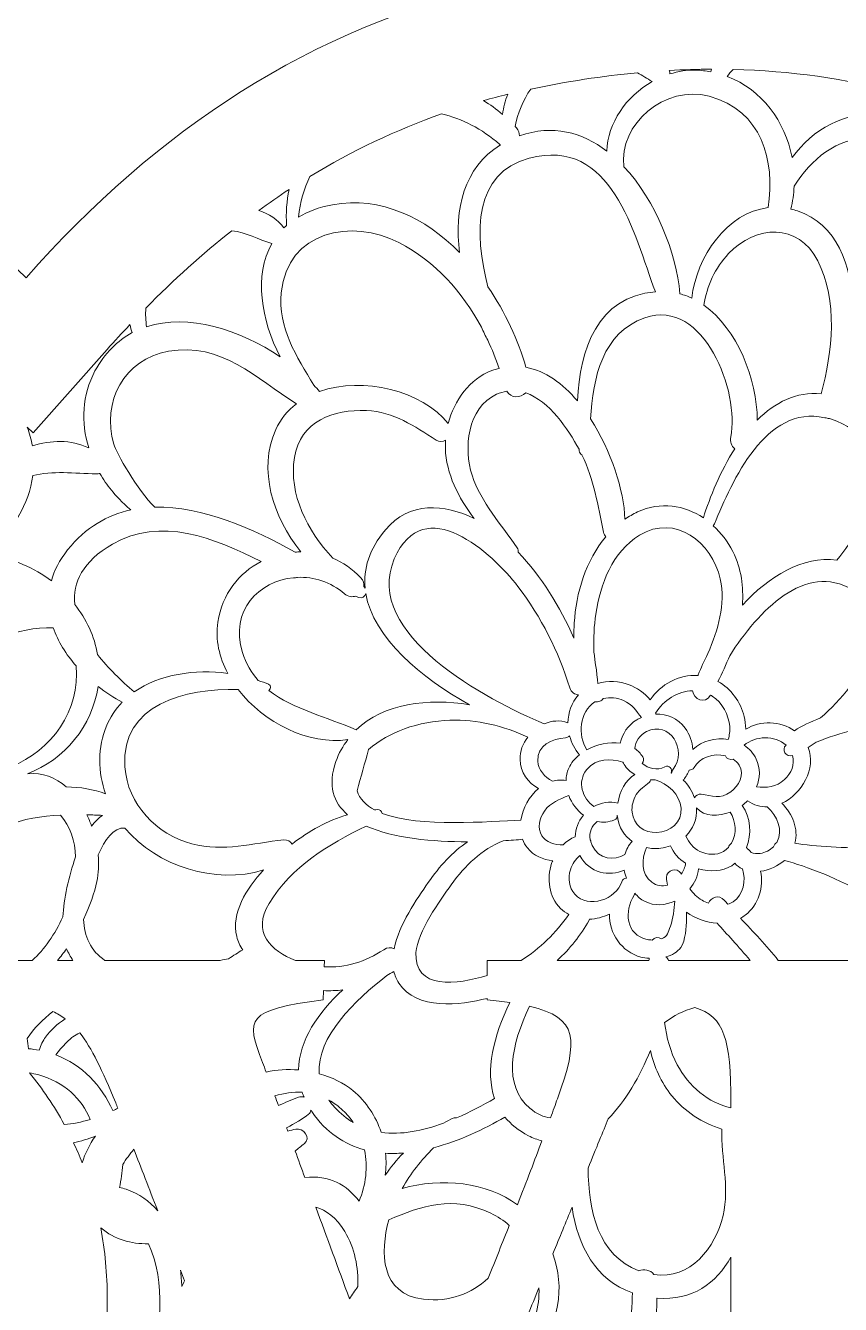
# Model space of a CAD drawing. Extents: x -491 to 5386, y -726 to 879.
# Drawn here: x 893.1 to 1134.7, y -333.8 to 45.5 of the extents above; entities that cross this region are included whole.
import ezdxf

# ---------------------------------------------------------------- set-up
doc = ezdxf.new("R2010")
doc.units = 0
doc.header["$MEASUREMENT"] = 0
doc.layers.add('Layer 1', color=7, linetype='Continuous', lineweight=0)

# ---------------------------------------------------------------- blocks, each defined once
blk = doc.blocks.new('Block_0')
at = {"layer": 'Layer 1'}
for points, knots in [([(1330.89, -141.17), (1306.71, -13.6), (1215.22, 64.76), (1097.03, 64.76), (1076.51, 64.76), (1055.21, 62.4), (1033.29, 57.52), (977.78, 45.18), (932.03, 14.6), (893.22, -29.24), (879.38, -16.28), (868.86, -5.93), (857.82, 3.82), (813.77, 42.69), (752.16, 64.51), (690.05, 64.51), (588.94, 64.51), (486.54, 6.68), (456.6, -129.48), (434.97, -227.86), (460.02, -316.24), (509.77, -399.45), (598.05, -547.12), (730.29, -645.63), (879.54, -724.11), (882.63, -725.74), (886.77, -726.47), (891.1, -726.47), (896.91, -726.47), (903.06, -725.15), (907.45, -722.88), (1042.04, -653.35), (1161.95, -565.18), (1249.64, -439.6), (1311.86, -350.49), (1352.3, -254.19), (1330.89, -141.17)], [0, 0, 0, 0, 1, 1, 1, 2, 2, 2, 3, 3, 3, 4, 4, 4, 5, 5, 5, 6, 6, 6, 7, 7, 7, 8, 8, 8, 9, 9, 9, 10, 10, 10, 11, 11, 11, 12, 12, 12, 12]), ([(1042.85, 26.69), (1053.5, 28.96), (1064.08, 30.58), (1074.51, 31.54), (1075.94, 30.71), (1077.39, 29.83), (1078.87, 28.94), (1071.19, 24.58), (1065.65, 16.59), (1065.44, 8.3), (1058.15, 13.9), (1049.36, 16.3), (1039.53, 12.83), (1039.52, 13.61), (1039.28, 14.42), (1038.62, 15.17), (1038.49, 15.32), (1038.34, 15.43), (1038.21, 15.57), (1039.04, 19.59), (1040.57, 23.43), (1042.85, 26.69)], [0, 0, 0, 0, 1, 1, 1, 2, 2, 2, 3, 3, 3, 4, 4, 4, 5, 5, 5, 6, 6, 6, 7, 7, 7, 7]), ([(1096.21, 31.8), (1094.78, 32.06), (1093.35, 32.3), (1091.83, 32.35), (1089.17, 32.44), (1086.61, 31.94), (1084.14, 31.19), (1084.12, 31.54), (1084.04, 31.89), (1083.89, 32.24), (1088.12, 32.48), (1092.32, 32.6), (1096.48, 32.61), (1096.39, 32.34), (1096.29, 32.07), (1096.21, 31.8)], [0, 0, 0, 0, 1, 1, 1, 2, 2, 2, 3, 3, 3, 4, 4, 4, 5, 5, 5, 5]), ([(1151.95, 25.65), (1152.52, 23.34), (1152.58, 20.83), (1152.01, 18.15), (1151.88, 17.97), (1151.68, 17.85), (1151.55, 17.67), (1149.96, 18.29), (1148.37, 18.74), (1146.84, 18.95), (1135.99, 20.37), (1126.45, 14.73), (1120.36, 6.39), (1118.31, 17.08), (1111.41, 26.54), (1101.12, 30.43), (1101.61, 31.12), (1102.22, 31.84), (1102.84, 32.54), (1119.89, 32.11), (1136.32, 29.79), (1151.95, 25.65)], [0, 0, 0, 0, 1, 1, 1, 2, 2, 2, 3, 3, 3, 4, 4, 4, 5, 5, 5, 6, 6, 6, 7, 7, 7, 7]), ([(1113.28, -8.47), (1101.06, -9.89), (1092.03, -22.99), (1090.59, -35.28), (1089.47, -34.75), (1088.29, -34.35), (1087.08, -34.02), (1086.04, -21.85), (1079.98, -6.47), (1070.48, 3.68), (1068.86, 16.2), (1082.64, 28.15), (1095.8, 24.57), (1111.4, 20.32), (1115.38, 5.56), (1113.28, -8.47)], [0, 0, 0, 0, 1, 1, 1, 2, 2, 2, 3, 3, 3, 4, 4, 4, 5, 5, 5, 5]), ([(1036.03, 25.16), (1035.31, 23.24), (1034.78, 21.24), (1034.49, 19.2), (1032.69, 20.78), (1030.8, 22.12), (1028.87, 23.27), (1031.24, 23.94), (1033.62, 24.58), (1036.03, 25.16)], [0, 0, 0, 0, 1, 1, 1, 2, 2, 2, 3, 3, 3, 3]), ([(1016.45, 19.34), (1022.41, 17.94), (1028.33, 14.98), (1033.69, 10.24), (1033.76, 10.18), (1033.83, 10.17), (1033.9, 10.12), (1023, 3.42), (1020.21, -8.93), (1021.76, -21.76), (1011.58, -11.5), (998.53, -5), (984.06, -7.62), (980.04, -8.34), (976.76, -9.63), (974, -11.27), (974.48, -6.85), (975.65, -2.83), (977.34, 0.77), (989.9, 8.4), (1002.92, 14.58), (1016.45, 19.34)], [0, 0, 0, 0, 1, 1, 1, 2, 2, 2, 3, 3, 3, 4, 4, 4, 5, 5, 5, 6, 6, 6, 7, 7, 7, 7]), ([(1042.41, 6.18), (1066.94, 12.67), (1073.4, -16.03), (1079.81, -33.41), (1062.53, -34.89), (1057.4, -50.63), (1056.71, -65.8), (1052.35, -60.64), (1047.17, -56.87), (1041.42, -55.81), (1039.23, -47.87), (1035.34, -39.48), (1030.16, -31.94), (1026.01, -15.92), (1025.99, 1.83), (1042.41, 6.18)], [0, 0, 0, 0, 1, 1, 1, 2, 2, 2, 3, 3, 3, 4, 4, 4, 5, 5, 5, 5]), ([(1138.5, -38.29), (1137.91, -25.42), (1133.67, -13.34), (1121.98, -9.43), (1121.3, -9.2), (1120.63, -9.07), (1119.96, -8.91), (1120.53, -6.68), (1120.85, -4.4), (1120.97, -2.12), (1125.88, 5.85), (1133.66, 12.4), (1143.37, 12.11), (1149.13, 11.94), (1154.24, 8.89), (1157.82, 4.54), (1161.75, -0.23), (1161.55, -4.81), (1161.87, -10.43), (1151.93, -16.26), (1143.64, -26.81), (1138.5, -38.29)], [0, 0, 0, 0, 1, 1, 1, 2, 2, 2, 3, 3, 3, 4, 4, 4, 5, 5, 5, 6, 6, 6, 7, 7, 7, 7]), ([(970.48, -13.8), (970.23, -14.02), (969.94, -14.21), (969.7, -14.44), (967.82, -11.97), (965.2, -10.3), (962.21, -9.29), (965.2, -7.13), (968.21, -5.05), (971.24, -3.07), (970.52, -6.46), (970.24, -10.06), (970.48, -13.8)], [0, 0, 0, 0, 1, 1, 1, 2, 2, 2, 3, 3, 3, 4, 4, 4, 4]), ([(1031.37, -56.78), (1024.73, -59.32), (1020.21, -65.65), (1018.41, -72.52), (1010.67, -62.78), (993.12, -58.5), (980.28, -62.96), (979.75, -62.34), (979.14, -61.74), (978.56, -61.13), (973.48, -52.75), (967.85, -43.99), (968.88, -33.71), (970.73, -15.25), (989.89, -11.66), (1003.78, -18.84), (1014.59, -24.43), (1022.63, -33.49), (1028.23, -43.96), (1028.84, -45.28), (1029.46, -46.54), (1030.11, -47.78), (1031.39, -50.52), (1032.56, -53.31), (1033.52, -56.18), (1032.81, -56.36), (1032.1, -56.5), (1031.37, -56.78)], [0, 0, 0, 0, 1, 1, 1, 2, 2, 2, 3, 3, 3, 4, 4, 4, 5, 5, 5, 6, 6, 6, 7, 7, 7, 8, 8, 8, 9, 9, 9, 9]), ([(1127.97, -24.24), (1134, -36.04), (1132.38, -51.15), (1128.95, -63.73), (1121.57, -62.96), (1115.26, -66.27), (1110.04, -71.5), (1109.97, -59.39), (1104.12, -44.47), (1094.16, -37.4), (1095.17, -31.72), (1097.44, -26.33), (1101.52, -22.11), (1109.66, -13.66), (1122.14, -12.82), (1127.97, -24.24)], [0, 0, 0, 0, 1, 1, 1, 2, 2, 2, 3, 3, 3, 4, 4, 4, 5, 5, 5, 5]), ([(928.72, -38.29), (937.02, -29.85), (945.51, -22.2), (954.22, -15.34), (958.52, -15.76), (962.1, -17.91), (966.07, -19.14), (960.8, -28.56), (962.86, -41.76), (968.61, -52.75), (956.69, -44.67), (941.28, -39.8), (928.94, -43.79), (928.71, -41.95), (928.64, -40.11), (928.72, -38.29)], [0, 0, 0, 0, 1, 1, 1, 2, 2, 2, 3, 3, 3, 4, 4, 4, 5, 5, 5, 5]), ([(1102.16, -76.42), (1101.83, -77.95), (1102.42, -79.16), (1103.35, -79.98), (1099.1, -86.65), (1095.98, -94.24), (1094.04, -100.5), (1088.42, -96.75), (1081.44, -95.58), (1074.51, -98.74), (1073.19, -99.34), (1071.98, -100.1), (1070.81, -100.89), (1070.46, -92.32), (1066.69, -80.58), (1060.63, -71.16), (1061.3, -58.87), (1064.12, -45.49), (1076.71, -41.15), (1094.34, -35.07), (1104.89, -63.41), (1102.16, -76.42)], [0, 0, 0, 0, 1, 1, 1, 2, 2, 2, 3, 3, 3, 4, 4, 4, 5, 5, 5, 6, 6, 6, 7, 7, 7, 7]), ([(917.28, -50.54), (919.51, -48.02), (921.76, -45.57), (924.02, -43.17), (924.21, -43.97), (924.42, -44.77), (924.69, -45.55), (920.35, -47.88), (916.56, -51.57), (913.67, -56.92), (909.84, -64.05), (909.55, -72.21), (911.8, -79.71), (906.46, -77.26), (900.59, -77.34), (895.11, -79.16), (894.79, -77.27), (894.28, -75.4), (893.55, -73.57), (893.55, -73.57), (895.38, -75.28), (895.38, -75.28), (895.38, -75.28), (917.28, -50.54), (917.28, -50.54)], [0, 0, 0, 0, 1, 1, 1, 2, 2, 2, 3, 3, 3, 4, 4, 4, 5, 5, 5, 6, 6, 6, 7, 7, 7, 8, 8, 8, 8]), ([(935.42, -51.07), (951.12, -48.31), (961.44, -59.07), (973.38, -66.67), (970.82, -68.65), (968.69, -71.15), (967.26, -74.32), (961.91, -86.21), (966.38, -100.12), (974.68, -110.54), (974.12, -110.54), (973.56, -110.65), (973, -110.68), (960.74, -103.77), (945.53, -97.01), (931.44, -97.33), (926.27, -92.39), (919.97, -81.08), (919.27, -78.67), (915.61, -66.06), (922.26, -53.37), (935.42, -51.07)], [0, 0, 0, 0, 1, 1, 1, 2, 2, 2, 3, 3, 3, 4, 4, 4, 5, 5, 5, 6, 6, 6, 7, 7, 7, 7]), ([(1064.46, -104.73), (1064.59, -105.29), (1064.84, -105.72), (1065.15, -106.07), (1059.22, -113.09), (1056.25, -122.82), (1055.77, -131.75), (1055.72, -132.66), (1055.64, -134.24), (1055.61, -136.13), (1051.54, -126.79), (1046.08, -117.93), (1039.09, -110.68), (1039.22, -110.29), (1039.19, -109.84), (1038.87, -109.38), (1034.12, -102.47), (1028.14, -96), (1025.49, -87.86), (1022.93, -80), (1023.94, -67.85), (1032.76, -63.83), (1033.77, -63.36), (1034.77, -63.1), (1035.75, -62.94), (1037, -65.08), (1039.79, -64.97), (1041.38, -63.43), (1048.34, -65.81), (1054, -74.18), (1057.2, -80.12), (1057.21, -80.27), (1057.23, -80.44), (1057.24, -80.59), (1057.31, -81.17), (1057.63, -81.54), (1058.02, -81.79), (1061.65, -89.14), (1062.71, -96.79), (1064.46, -104.73)], [0, 0, 0, 0, 1, 1, 1, 2, 2, 2, 3, 3, 3, 4, 4, 4, 5, 5, 5, 6, 6, 6, 7, 7, 7, 8, 8, 8, 9, 9, 9, 10, 10, 10, 11, 11, 11, 12, 12, 12, 13, 13, 13, 13]), ([(994.16, -68.66), (1002.4, -69.01), (1008.2, -73.29), (1014.84, -77.43), (1015.74, -77.98), (1016.77, -77.91), (1017.64, -77.48), (1017.59, -78.28), (1017.53, -79.07), (1017.55, -79.86), (1017.81, -87.4), (1021.39, -94.51), (1026.12, -100.69), (1017.3, -96.35), (1006.88, -95.57), (999.78, -104.01), (994.87, -109.85), (993.22, -115.69), (993.76, -121.34), (993.67, -121.16), (993.54, -121), (993.39, -120.85), (993.49, -119.99), (993.24, -119.06), (992.44, -118.21), (989.97, -115.61), (987.15, -113.74), (984.17, -112.47), (976.67, -104.25), (971.02, -93.57), (972.82, -82.6), (974.6, -71.78), (984.4, -68.24), (994.16, -68.66)], [0, 0, 0, 0, 1, 1, 1, 2, 2, 2, 3, 3, 3, 4, 4, 4, 5, 5, 5, 6, 6, 6, 7, 7, 7, 8, 8, 8, 9, 9, 9, 10, 10, 10, 11, 11, 11, 11]), ([(1133.58, -113.01), (1123.51, -111.64), (1113.46, -117.89), (1105.6, -126.38), (1106.02, -120.99), (1105.33, -115.6), (1102.78, -110.51), (1101.29, -107.55), (1099.28, -104.97), (1096.95, -102.83), (1097.09, -102.67), (1097.22, -102.51), (1097.31, -102.29), (1102.61, -89.53), (1112.45, -66.88), (1130.05, -70.77), (1130.17, -70.81), (1130.29, -70.82), (1130.41, -70.85), (1130.86, -70.96), (1131.3, -71.01), (1131.77, -71.15), (1152.18, -77.53), (1143.49, -101.84), (1133.58, -113.01)], [0, 0, 0, 0, 1, 1, 1, 2, 2, 2, 3, 3, 3, 4, 4, 4, 5, 5, 5, 6, 6, 6, 7, 7, 7, 8, 8, 8, 8]), ([(914.05, -87.44), (914.46, -87.45), (914.82, -87.4), (915.14, -87.29), (916.15, -89.05), (917.25, -90.75), (918.54, -92.31), (919.7, -93.72), (921.8, -96.02), (924.25, -98.14), (917.37, -99.66), (910.96, -103.27), (905.56, -109.99), (903.12, -113.01), (901.59, -116.11), (900.75, -119.21), (895.56, -115.19), (889.39, -112.51), (883.02, -111.94), (882.72, -111.16), (882.47, -110.37), (882.28, -109.56), (889.4, -104.4), (894.1, -96.41), (895.24, -87.95), (900.95, -86.45), (907.57, -87.3), (914.05, -87.44)], [0, 0, 0, 0, 1, 1, 1, 2, 2, 2, 3, 3, 3, 4, 4, 4, 5, 5, 5, 6, 6, 6, 7, 7, 7, 8, 8, 8, 9, 9, 9, 9]), ([(1053.9, -161.29), (1051.56, -160.39), (1049.1, -160.64), (1046.88, -161.59), (1030.08, -154.57), (992.82, -135.02), (1002.42, -112.69), (1011.17, -92.33), (1031.51, -110.99), (1039.06, -120.85), (1046.03, -129.94), (1050.99, -140.01), (1054.45, -150.92), (1054.88, -152.26), (1055.9, -152.9), (1056.99, -153.03), (1054.93, -155.34), (1053.94, -158.28), (1053.9, -161.29)], [0, 0, 0, 0, 1, 1, 1, 2, 2, 2, 3, 3, 3, 4, 4, 4, 5, 5, 5, 6, 6, 6, 6]), ([(918.84, -108.27), (933.06, -100.05), (949.1, -106.37), (962.91, -113.46), (956.43, -116.84), (951.36, -123.03), (950.09, -131.42), (949.3, -136.67), (950.54, -141.86), (953.05, -146.61), (943.26, -145.3), (932.79, -146.88), (925.32, -152.11), (921.45, -148.91), (917.57, -145.1), (914.44, -141), (913.52, -135.66), (911.11, -130.56), (907.7, -126.15), (907.07, -119.7), (909.97, -113.4), (918.84, -108.27)], [0, 0, 0, 0, 1, 1, 1, 2, 2, 2, 3, 3, 3, 4, 4, 4, 5, 5, 5, 6, 6, 6, 7, 7, 7, 7]), ([(1099.04, -118.61), (1100.69, -126.23), (1098.42, -133.7), (1095.4, -140.76), (1094.26, -142.91), (1093.3, -145.02), (1092.54, -147.04), (1092.51, -147.1), (1092.48, -147.17), (1092.45, -147.23), (1086.88, -146.89), (1081.33, -149.82), (1078.27, -154.49), (1076.69, -152.43), (1074.24, -150.85), (1072.03, -149.99), (1069.06, -148.83), (1065.76, -148.72), (1062.73, -149.62), (1062.61, -146.73), (1061.59, -140.93), (1061.56, -139.69), (1061.47, -136.1), (1061.64, -132.6), (1062.16, -129.05), (1063.46, -120.12), (1067.05, -110.62), (1075.14, -105.63), (1085.63, -99.16), (1096.71, -107.78), (1099.04, -118.61)], [0, 0, 0, 0, 1, 1, 1, 2, 2, 2, 3, 3, 3, 4, 4, 4, 5, 5, 5, 6, 6, 6, 7, 7, 7, 8, 8, 8, 9, 9, 9, 10, 10, 10, 10]), ([(1128.82, -159.84), (1125.87, -160.96), (1123.21, -162.23), (1121.08, -163.64), (1116.9, -160.74), (1110.92, -160.47), (1106.64, -163.21), (1106.59, -161.86), (1106.42, -160.54), (1106.13, -159.4), (1105.05, -155.07), (1102.27, -151.2), (1098.37, -149.02), (1099.64, -146.57), (1100.81, -144), (1101.86, -141.37), (1110.38, -128.23), (1124.11, -113.25), (1138.38, -121.92), (1153.7, -131.24), (1140.78, -148.92), (1128.82, -159.84)], [0, 0, 0, 0, 1, 1, 1, 2, 2, 2, 3, 3, 3, 4, 4, 4, 5, 5, 5, 6, 6, 6, 7, 7, 7, 7]), ([(987.65, -123), (988.74, -123.95), (989.95, -124.04), (991, -123.68), (991.27, -123.81), (991.54, -123.96), (991.81, -124.08), (992.94, -124.55), (993.7, -123.85), (993.93, -122.93), (996.19, -136.1), (1010.45, -148.04), (1024.75, -155.94), (1012.45, -153.87), (999.18, -155.56), (991.07, -163.37), (982.73, -159.59), (972.46, -157.39), (965.21, -151.66), (965.8, -151.15), (966.04, -150.24), (965.11, -149.85), (964.14, -149.43), (963.12, -149.07), (962.09, -148.71), (960.08, -146.46), (958.45, -143.78), (957.41, -140.43), (953.51, -127.86), (962.32, -119.24), (972.56, -118.25), (972.96, -118.29), (973.33, -118.23), (973.69, -118.13), (978.5, -117.94), (983.53, -119.43), (987.65, -123)], [0, 0, 0, 0, 1, 1, 1, 2, 2, 2, 3, 3, 3, 4, 4, 4, 5, 5, 5, 6, 6, 6, 7, 7, 7, 8, 8, 8, 9, 9, 9, 10, 10, 10, 11, 11, 11, 12, 12, 12, 12]), ([(888.74, -174.25), (893.26, -160.73), (885.65, -151.15), (874.68, -145.96), (879.83, -136.91), (890.51, -132.96), (901.28, -133.07), (902.69, -137.12), (905.08, -140.97), (908.09, -144.41), (909.37, -157.32), (900.83, -169.74), (888.74, -174.25)], [0, 0, 0, 0, 1, 1, 1, 2, 2, 2, 3, 3, 3, 4, 4, 4, 4]), ([(921.76, -155.17), (917.77, -159.29), (915.21, -164.9), (915.1, -172.26), (915.04, -175.85), (915.69, -179.2), (916.79, -182.35), (913.29, -181), (909.32, -180.35), (905.17, -180.31), (901.99, -177.55), (898.11, -175.96), (893.65, -176.38), (904.7, -172.23), (912.92, -162.15), (914.57, -150.49), (916.84, -152.26), (919.27, -153.84), (921.76, -155.17)], [0, 0, 0, 0, 1, 1, 1, 2, 2, 2, 3, 3, 3, 4, 4, 4, 5, 5, 5, 6, 6, 6, 6]), ([(988.58, -188.55), (982.6, -190.29), (977.07, -193.41), (972.1, -197.25), (971.63, -196.47), (970.82, -195.94), (969.68, -196.04), (960.22, -196.89), (952.01, -199.73), (942.42, -197.18), (931.93, -194.4), (923.27, -185.44), (922.55, -174.33), (921.33, -155.64), (940.46, -151.01), (956.11, -151.41), (963.75, -161.28), (977.07, -167.95), (988.62, -166.28), (987.2, -168.19), (985.95, -170.26), (985.09, -172.73), (982.6, -179.91), (984.39, -184.97), (988.58, -188.55)], [0, 0, 0, 0, 1, 1, 1, 2, 2, 2, 3, 3, 3, 4, 4, 4, 5, 5, 5, 6, 6, 6, 7, 7, 7, 8, 8, 8, 8]), ([(1061.91, -155.1), (1062.38, -155.1), (1062.86, -155.05), (1063.39, -154.9), (1063.82, -154.78), (1064.14, -154.45), (1064.36, -154.06), (1066.36, -153.61), (1068.51, -153.88), (1070.4, -154.69), (1072.97, -155.79), (1074.13, -157.73), (1075.68, -159.72), (1075.21, -159.92), (1074.74, -160.14), (1074.29, -160.41), (1071.75, -161.97), (1069.95, -164.55), (1069.4, -167.32), (1066.12, -166.81), (1062.49, -167.62), (1059.49, -169.3), (1056.67, -164.88), (1057.28, -158.03), (1061.91, -155.1)], [0, 0, 0, 0, 1, 1, 1, 2, 2, 2, 3, 3, 3, 4, 4, 4, 5, 5, 5, 6, 6, 6, 7, 7, 7, 8, 8, 8, 8]), ([(1101.44, -166.2), (1097.7, -165.6), (1093.65, -166.6), (1090.94, -169.18), (1090.79, -166.95), (1090.06, -164.75), (1088.64, -162.83), (1086.52, -159.97), (1083.25, -158.6), (1079.95, -158.71), (1079.94, -158.6), (1079.9, -158.5), (1079.89, -158.4), (1082.21, -154.57), (1086.48, -151.86), (1090.84, -151.75), (1091.08, -154.3), (1094.57, -155.88), (1096.16, -153.1), (1096.16, -153.1), (1096.16, -153.1), (1096.16, -153.1), (1096.33, -153.2), (1096.51, -153.25), (1096.68, -153.36), (1099.67, -155.32), (1101.53, -158.89), (1101.85, -162.41), (1101.97, -163.75), (1101.74, -164.99), (1101.44, -166.2)], [0, 0, 0, 0, 1, 1, 1, 2, 2, 2, 3, 3, 3, 4, 4, 4, 5, 5, 5, 6, 6, 6, 7, 7, 7, 8, 8, 8, 9, 9, 9, 10, 10, 10, 10]), ([(1045.15, -180.77), (1042.38, -183.06), (1040.46, -186.61), (1039.94, -190.19), (1030.52, -190.48), (1010.1, -192.42), (998.86, -188.16), (998.66, -187.52), (998.12, -186.97), (997.38, -187.01), (997.1, -187.02), (996.82, -187.07), (996.54, -187.1), (993.97, -185.72), (992.11, -183.89), (991.39, -181.44), (992.52, -177.36), (993.65, -173.29), (994.78, -169.21), (997.93, -166.49), (1001.47, -164.45), (1005.41, -163.08), (1009.72, -161.5), (1014.33, -160.7), (1018.91, -160.54), (1026.95, -160.25), (1034.74, -162.21), (1042, -165.5), (1040.54, -167.42), (1039.62, -169.71), (1039.69, -172.12), (1039.81, -176.01), (1042.08, -179.07), (1045.15, -180.77)], [0, 0, 0, 0, 1, 1, 1, 2, 2, 2, 3, 3, 3, 4, 4, 4, 5, 5, 5, 6, 6, 6, 7, 7, 7, 8, 8, 8, 9, 9, 9, 10, 10, 10, 11, 11, 11, 11]), ([(1085.09, -175.02), (1084.78, -175.42), (1084.67, -175.84), (1084.63, -176.25), (1084.57, -176.23), (1084.51, -176.19), (1084.45, -176.17), (1084.98, -175.07), (1083.98, -173.63), (1082.62, -174.35), (1080.34, -175.56), (1077.76, -174.91), (1075.94, -173.31), (1076.33, -172.73), (1076.47, -171.98), (1076.05, -171.33), (1075.41, -170.36), (1074.64, -169.57), (1073.77, -168.95), (1073.76, -166.86), (1075.1, -164.95), (1077.15, -163.9), (1084.14, -160.36), (1089.38, -169.5), (1085.09, -175.02)], [0, 0, 0, 0, 1, 1, 1, 2, 2, 2, 3, 3, 3, 4, 4, 4, 5, 5, 5, 6, 6, 6, 7, 7, 7, 8, 8, 8, 8]), ([(1117.31, -185.15), (1123.22, -182.39), (1127.62, -174.88), (1125.1, -168.58), (1125.9, -168.1), (1126.7, -167.59), (1127.52, -167.03), (1134.9, -164.09), (1142.29, -162.02), (1150.48, -162.33), (1160.68, -162.72), (1176.19, -167.07), (1173.67, -180.52), (1171.48, -192.24), (1159.88, -196.68), (1147.39, -197.92), (1146.97, -197.89), (1146.54, -197.83), (1146.13, -197.8), (1145.44, -197.74), (1144.91, -197.91), (1144.46, -198.15), (1135.91, -198.68), (1127.26, -197.89), (1121.18, -197.03), (1122.3, -192.74), (1120.5, -188.31), (1117.31, -185.15)], [0, 0, 0, 0, 1, 1, 1, 2, 2, 2, 3, 3, 3, 4, 4, 4, 5, 5, 5, 6, 6, 6, 7, 7, 7, 8, 8, 8, 9, 9, 9, 9]), ([(1054.15, -174.7), (1053.61, -175.88), (1053.36, -177.13), (1053.32, -178.39), (1051.93, -178.14), (1050.59, -178.25), (1049.31, -178.6), (1046.99, -177.44), (1045.13, -175.25), (1044.98, -172.65), (1044.7, -167.85), (1049.21, -166.07), (1053.15, -165.7), (1053.61, -165.65), (1054.03, -165.44), (1054.4, -165.16), (1054.95, -167.21), (1055.9, -169.16), (1057.32, -170.77), (1055.96, -171.89), (1054.83, -173.2), (1054.15, -174.7)], [0, 0, 0, 0, 1, 1, 1, 2, 2, 2, 3, 3, 3, 4, 4, 4, 5, 5, 5, 6, 6, 6, 7, 7, 7, 7]), ([(1120.49, -170.98), (1121.22, -173.56), (1120.12, -176.32), (1118.11, -178.13), (1115.61, -180.38), (1112.84, -180.59), (1109.79, -180.3), (1110.86, -177.7), (1111.02, -174.79), (1109.72, -172.05), (1108.89, -170.3), (1107.63, -168.94), (1106.13, -167.95), (1109.44, -165.07), (1115.22, -164.95), (1118.56, -167.89), (1117.07, -169.22), (1118.56, -171.57), (1120.49, -170.98)], [0, 0, 0, 0, 1, 1, 1, 2, 2, 2, 3, 3, 3, 4, 4, 4, 5, 5, 5, 6, 6, 6, 6]), ([(1102.14, -181.79), (1099.01, -184.07), (1096.72, -182.82), (1093.37, -182.44), (1092.52, -182.34), (1091.8, -182.87), (1091.4, -183.58), (1090.73, -181.52), (1089.59, -179.67), (1088.04, -178.29), (1088.1, -178.23), (1088.16, -178.21), (1088.21, -178.15), (1088.89, -177.26), (1089.43, -176.29), (1089.86, -175.29), (1090.41, -175.31), (1090.95, -175.17), (1091.27, -174.58), (1092.91, -171.52), (1097.14, -170.18), (1100.6, -171.06), (1100.88, -171.99), (1101.94, -172.32), (1102.89, -172.07), (1103.56, -172.54), (1104.18, -173.08), (1104.63, -173.81), (1106.43, -176.67), (1104.58, -180.01), (1102.14, -181.79)], [0, 0, 0, 0, 1, 1, 1, 2, 2, 2, 3, 3, 3, 4, 4, 4, 5, 5, 5, 6, 6, 6, 7, 7, 7, 8, 8, 8, 9, 9, 9, 10, 10, 10, 10]), ([(1068.68, -185.11), (1066.31, -184.52), (1063.75, -184.96), (1061.55, -186.12), (1058.2, -183.68), (1056.53, -178.77), (1059.43, -175.23), (1062.43, -171.57), (1066.37, -171.91), (1070.21, -172.96), (1070.33, -173.18), (1070.4, -173.41), (1070.55, -173.63), (1071.35, -174.87), (1072.46, -175.88), (1073.72, -176.65), (1070.95, -178.23), (1069.26, -181.75), (1068.68, -185.11)], [0, 0, 0, 0, 1, 1, 1, 2, 2, 2, 3, 3, 3, 4, 4, 4, 5, 5, 5, 6, 6, 6, 6]), ([(1074.12, -182.59), (1075.13, -180.92), (1076.7, -180.23), (1078.03, -178.91), (1078.23, -178.71), (1078.3, -178.46), (1078.38, -178.22), (1078.83, -178.26), (1079.28, -178.23), (1079.73, -178.21), (1083.47, -179.18), (1087.09, -182.6), (1087.45, -186.58), (1087.83, -190.79), (1084.2, -193.64), (1080.27, -193.82), (1076.5, -193.99), (1073.28, -191.63), (1072.92, -187.77), (1072.75, -185.99), (1073.19, -184.12), (1074.12, -182.59)], [0, 0, 0, 0, 1, 1, 1, 2, 2, 2, 3, 3, 3, 4, 4, 4, 5, 5, 5, 6, 6, 6, 7, 7, 7, 7]), ([(1058.49, -188.71), (1056.91, -190.56), (1056.14, -192.81), (1056.07, -195.12), (1054.72, -195.56), (1053.55, -196.44), (1052.51, -197.47), (1050.03, -197.63), (1047.33, -196.67), (1046.14, -194.78), (1044.73, -192.53), (1045.49, -189.48), (1046.92, -187.45), (1048.78, -184.83), (1051.41, -184.09), (1054.13, -182.84), (1055.01, -185.15), (1056.54, -187.26), (1058.49, -188.71)], [0, 0, 0, 0, 1, 1, 1, 2, 2, 2, 3, 3, 3, 4, 4, 4, 5, 5, 5, 6, 6, 6, 6]), ([(1107.14, -184.4), (1109, -185.76), (1111, -186.28), (1112.98, -186.23), (1115.87, -189), (1117.87, -193.03), (1115.83, -196.74), (1115.38, -197.06), (1115.07, -197.53), (1114.86, -198.03), (1113.8, -199.1), (1112.35, -199.82), (1110.89, -200.03), (1109.88, -200.19), (1109.03, -200.01), (1108.21, -199.71), (1107.76, -199.22), (1107.33, -198.72), (1106.79, -198.31), (1108.47, -194.28), (1108.14, -189.39), (1105.53, -185.86), (1106.1, -185.42), (1106.64, -184.92), (1107.14, -184.4)], [0, 0, 0, 0, 1, 1, 1, 2, 2, 2, 3, 3, 3, 4, 4, 4, 5, 5, 5, 6, 6, 6, 7, 7, 7, 8, 8, 8, 8]), ([(903.46, -188.65), (906.34, -192), (907.72, -196.36), (907.93, -201.08), (905.78, -206.93), (904.47, -213.57), (904.13, -218.86), (901.84, -223.94), (898.67, -228.51), (895.07, -231.76), (895.07, -231.76), (885.67, -231.76), (885.67, -231.76), (887.72, -221.25), (882.43, -210.22), (874.33, -202.08), (881.57, -192.11), (892.28, -189.21), (903.46, -188.65)], [0, 0, 0, 0, 1, 1, 1, 2, 2, 2, 3, 3, 3, 4, 4, 4, 5, 5, 5, 6, 6, 6, 6]), ([(912.67, -191.92), (912.26, -190.78), (911.79, -189.66), (911.27, -188.57), (912.81, -188.61), (914.34, -188.67), (915.86, -188.74), (914.72, -189.54), (913.66, -190.63), (912.67, -191.92)], [0, 0, 0, 0, 1, 1, 1, 2, 2, 2, 3, 3, 3, 3]), ([(1070.8, -200.35), (1067.6, -202.33), (1063.09, -201.86), (1061.05, -197.66), (1060.87, -197.29), (1060.84, -196.97), (1060.73, -196.62), (1060.7, -196.38), (1060.63, -196.19), (1060.53, -195.98), (1060.06, -193.7), (1060.96, -191.84), (1062.6, -190.57), (1064.22, -190.89), (1065.94, -190.79), (1067.67, -190.08), (1068.35, -189.8), (1068.56, -189.23), (1068.51, -188.7), (1068.52, -188.84), (1068.52, -189), (1068.54, -189.13), (1068.98, -192.31), (1070.63, -194.84), (1072.94, -196.48), (1071.85, -197.54), (1071.19, -198.89), (1070.8, -200.35)], [0, 0, 0, 0, 1, 1, 1, 2, 2, 2, 3, 3, 3, 4, 4, 4, 5, 5, 5, 6, 6, 6, 7, 7, 7, 8, 8, 8, 9, 9, 9, 9]), ([(1092.03, -186.58), (1092.03, -186.57), (1092.03, -186.56), (1092.03, -186.55), (1094.46, -189.21), (1098.55, -189.05), (1101.98, -187.76), (1103.75, -190.42), (1104, -194.23), (1102.41, -196.99), (1101.97, -197.28), (1101.64, -197.74), (1101.46, -198.27), (1101.03, -198.71), (1100.55, -199.12), (1099.99, -199.44), (1097.86, -200.67), (1095.19, -200.46), (1093.03, -199.44), (1090.85, -198.4), (1089.83, -196.79), (1088.84, -194.89), (1090.97, -192.77), (1092.26, -189.89), (1092.03, -186.58)], [0, 0, 0, 0, 1, 1, 1, 2, 2, 2, 3, 3, 3, 4, 4, 4, 5, 5, 5, 6, 6, 6, 7, 7, 7, 8, 8, 8, 8]), ([(922.56, -192.5), (932.14, -203.82), (949.24, -209.35), (963.67, -204.94), (958.51, -210.56), (954.01, -217.69), (955.69, -224.71), (956.03, -226.13), (956.69, -227.42), (957.47, -228.66), (956.12, -229.45), (954.71, -230.32), (953.27, -231.28), (952.45, -231.43), (951.64, -231.59), (950.83, -231.76), (950.83, -231.76), (916.63, -231.76), (916.63, -231.76), (912.36, -228.99), (910.53, -224.52), (910.28, -219.58), (912.16, -215.6), (913.52, -211.66), (914.23, -208.35), (914.74, -205.94), (914.85, -203.25), (914.59, -200.48), (916.56, -196.02), (919.25, -192.18), (922.56, -192.5)], [0, 0, 0, 0, 1, 1, 1, 2, 2, 2, 3, 3, 3, 4, 4, 4, 5, 5, 5, 6, 6, 6, 7, 7, 7, 8, 8, 8, 9, 9, 9, 10, 10, 10, 10]), ([(994.07, -191.92), (1002.23, -195.55), (1013.97, -196.56), (1024.14, -196.58), (1019.64, -199.64), (1015.83, -203.83), (1012.46, -208.68), (1009.1, -213.53), (1003.8, -221.11), (1002.34, -228.32), (1001.45, -227.89), (1000.39, -227.84), (999.27, -228.59), (993.97, -232.16), (987.87, -234.03), (981.62, -233.65), (981.62, -233.65), (981.67, -231.76), (981.67, -231.76), (981.67, -231.76), (973.13, -231.76), (973.13, -231.76), (965.76, -228.93), (960.16, -223.38), (965.28, -214.91), (972, -203.78), (982.79, -197.4), (994.07, -191.92)], [0, 0, 0, 0, 1, 1, 1, 2, 2, 2, 3, 3, 3, 4, 4, 4, 5, 5, 5, 6, 6, 6, 7, 7, 7, 8, 8, 8, 9, 9, 9, 9]), ([(1051.69, -216.36), (1052.44, -217.11), (1053.29, -217.68), (1054.17, -218.15), (1050.22, -223.64), (1045.65, -228.27), (1039.98, -231.76), (1039.98, -231.76), (1029.95, -231.76), (1029.95, -231.76), (1029.95, -231.76), (1029.95, -236.23), (1029.95, -236.23), (1021.13, -238.94), (1008.13, -240.58), (1008.84, -229.38), (1009.21, -223.45), (1015.98, -213.95), (1019.3, -209.31), (1023.4, -203.56), (1028.33, -198.88), (1034.66, -196.28), (1036.88, -196.15), (1038.86, -195.99), (1040.47, -195.84), (1040.81, -196.74), (1041.24, -197.61), (1041.88, -198.39), (1043.73, -200.68), (1046.53, -201.93), (1049.39, -202.18), (1049.29, -202.43), (1049.14, -202.68), (1049.06, -202.93), (1047.57, -207.41), (1048.24, -212.94), (1051.69, -216.36)], [0, 0, 0, 0, 1, 1, 1, 2, 2, 2, 3, 3, 3, 4, 4, 4, 5, 5, 5, 6, 6, 6, 7, 7, 7, 8, 8, 8, 9, 9, 9, 10, 10, 10, 11, 11, 11, 12, 12, 12, 12]), ([(1070.59, -205), (1070.71, -205.8), (1070.93, -206.59), (1071.21, -207.37), (1070.65, -207.4), (1070.1, -207.65), (1069.86, -208.41), (1068.14, -213.71), (1060.01, -216.59), (1055.93, -212.13), (1054.12, -210.16), (1053.91, -207.35), (1054.62, -204.87), (1055.15, -203.02), (1056.17, -201.79), (1057.4, -200.68), (1060.35, -205.92), (1066.13, -206.96), (1070.59, -205)], [0, 0, 0, 0, 1, 1, 1, 2, 2, 2, 3, 3, 3, 4, 4, 4, 5, 5, 5, 6, 6, 6, 6]), ([(1083.12, -207.18), (1083.12, -207.94), (1083.23, -208.68), (1083.38, -209.4), (1081.87, -209.86), (1080.24, -209.71), (1078.75, -208.56), (1075.5, -206.06), (1075.72, -201.71), (1077.14, -198.3), (1078.5, -198.6), (1079.94, -198.69), (1081.41, -198.5), (1082.43, -198.37), (1083.4, -198.09), (1084.34, -197.74), (1085.09, -199.93), (1086.74, -201.65), (1088.78, -202.92), (1088.61, -204.05), (1088.16, -205.17), (1087.5, -206.17), (1087.47, -206.12), (1087.45, -206.07), (1087.42, -206.01), (1086.32, -203.99), (1083.09, -204.92), (1083.12, -207.18)], [0, 0, 0, 0, 1, 1, 1, 2, 2, 2, 3, 3, 3, 4, 4, 4, 5, 5, 5, 6, 6, 6, 7, 7, 7, 8, 8, 8, 9, 9, 9, 9]), ([(1105.61, -204.64), (1106.8, -207.99), (1105.86, -212.32), (1102.91, -214.37), (1102.4, -214.72), (1101.84, -214.9), (1101.28, -215.08), (1100.94, -214.7), (1100.58, -214.31), (1100.25, -213.93), (1098.64, -212.07), (1096.38, -213.06), (1095.53, -214.8), (1094.88, -214.55), (1094.24, -214.27), (1093.66, -213.93), (1092.13, -213.02), (1091.01, -211.84), (1090.07, -210.52), (1091.42, -208.8), (1092.39, -206.78), (1092.64, -204.62), (1096.04, -205.55), (1099.75, -205.36), (1102.46, -203.68), (1102.81, -203.46), (1103.09, -203.18), (1103.41, -202.93), (1104.02, -203.7), (1104.78, -204.23), (1105.61, -204.64)], [0, 0, 0, 0, 1, 1, 1, 2, 2, 2, 3, 3, 3, 4, 4, 4, 5, 5, 5, 6, 6, 6, 7, 7, 7, 8, 8, 8, 9, 9, 9, 10, 10, 10, 10]), ([(1116.26, -231.76), (1112.77, -227.39), (1108.83, -223.28), (1105.04, -219.22), (1105.53, -218.95), (1106.03, -218.68), (1106.48, -218.32), (1110.49, -215.23), (1111.96, -209.98), (1111.02, -205.33), (1113.61, -204.95), (1116.2, -203.75), (1118.09, -202.11), (1130.72, -205.47), (1158.32, -217.19), (1159.55, -231.76), (1159.55, -231.76), (1116.26, -231.76), (1116.26, -231.76)], [0, 0, 0, 0, 1, 1, 1, 2, 2, 2, 3, 3, 3, 4, 4, 4, 5, 5, 5, 6, 6, 6, 6]), ([(1081.67, -225.33), (1080.75, -224.81), (1079.45, -224.86), (1078.86, -225.72), (1078.38, -225.7), (1077.89, -225.68), (1077.42, -225.58), (1070.99, -224.18), (1070.56, -217.13), (1073.51, -212.4), (1073.63, -212.21), (1073.67, -212.03), (1073.73, -211.85), (1074.56, -212.81), (1075.49, -213.66), (1076.59, -214.22), (1079.62, -215.75), (1082.81, -215.46), (1085.57, -214.15), (1085.57, -214.15), (1085.58, -214.16), (1085.58, -214.17), (1085.45, -216.68), (1085.09, -219.14), (1084.26, -221.62), (1083.66, -223.41), (1083.41, -224.69), (1081.67, -225.33)], [0, 0, 0, 0, 1, 1, 1, 2, 2, 2, 3, 3, 3, 4, 4, 4, 5, 5, 5, 6, 6, 6, 7, 7, 7, 8, 8, 8, 9, 9, 9, 9]), ([(1060.15, -219.84), (1060.2, -219.73), (1060.2, -219.64), (1060.24, -219.53), (1062.29, -219.46), (1064.34, -218.94), (1066.18, -218.02), (1066.08, -223.59), (1069.78, -229.35), (1075.55, -230.79), (1076.27, -230.98), (1077.1, -231.08), (1077.97, -231.13), (1077.94, -231.34), (1077.92, -231.55), (1077.89, -231.76), (1077.89, -231.76), (1076.97, -231.76), (1076.97, -231.76), (1076.97, -231.76), (1050.72, -231.76), (1050.72, -231.76), (1054.46, -228.33), (1057.69, -224.34), (1060.15, -219.84)], [0, 0, 0, 0, 1, 1, 1, 2, 2, 2, 3, 3, 3, 4, 4, 4, 5, 5, 5, 6, 6, 6, 7, 7, 7, 8, 8, 8, 8]), ([(1083.72, -231.76), (1083.56, -231.33), (1083.28, -230.98), (1082.93, -230.71), (1084.74, -230.21), (1086.37, -229.34), (1087.34, -227.89), (1088.79, -225.73), (1088.96, -221.95), (1089.08, -219.44), (1089.11, -218.78), (1089.06, -218.11), (1089.05, -217.45), (1091.7, -219.35), (1094.93, -220.52), (1098.12, -220.7), (1100.94, -223.87), (1104.48, -227.64), (1107.94, -231.76), (1107.94, -231.76), (1105.06, -231.76), (1105.06, -231.76), (1105.06, -231.76), (1083.72, -231.76), (1083.72, -231.76)], [0, 0, 0, 0, 1, 1, 1, 2, 2, 2, 3, 3, 3, 4, 4, 4, 5, 5, 5, 6, 6, 6, 7, 7, 7, 8, 8, 8, 8]), ([(902.59, -231.76), (903.52, -230.65), (904.41, -229.49), (905.25, -228.29), (905.77, -229.55), (906.41, -230.7), (907.14, -231.76), (907.14, -231.76), (902.59, -231.76), (902.59, -231.76)], [0, 0, 0, 0, 1, 1, 1, 2, 2, 2, 3, 3, 3, 3]), ([(1029.95, -243.03), (1029.95, -243.03), (1029.95, -243.43), (1029.95, -243.43), (1032.4, -243.69), (1034.63, -243.97), (1036.67, -244.28), (1031.88, -254.09), (1029.26, -264.49), (1032.15, -272.73), (1028.66, -274.71), (1024.83, -276.75), (1020.84, -278.49), (1020.54, -278.4), (1020.21, -278.4), (1019.9, -278.54), (1018.91, -278.98), (1017.96, -279.52), (1017, -280.03), (1010.86, -282.29), (1004.49, -283.61), (998.5, -282.74), (996.94, -278.02), (994.15, -273.7), (990.14, -270.4), (987.41, -268.15), (983.92, -266.44), (980.15, -265.38), (979.35, -254.45), (990.8, -243.54), (1000.15, -236.28), (1000.87, -235.88), (1001.6, -235.48), (1002.3, -235.02), (1002.59, -236.23), (1003.06, -237.38), (1003.75, -238.48), (1008.94, -246.63), (1022, -245.03), (1029.95, -243.03)], [0, 0, 0, 0, 1, 1, 1, 2, 2, 2, 3, 3, 3, 4, 4, 4, 5, 5, 5, 6, 6, 6, 7, 7, 7, 8, 8, 8, 9, 9, 9, 10, 10, 10, 11, 11, 11, 12, 12, 12, 13, 13, 13, 13]), ([(974.04, -264.26), (970.79, -263.97), (967.51, -264.17), (964.43, -264.91), (964.06, -263.92), (963.71, -262.96), (963.37, -262.05), (958.32, -248.79), (958.32, -246.59), (981.36, -243.43), (981.36, -243.43), (981.43, -240.73), (981.43, -240.73), (983.35, -240.81), (985.26, -240.74), (987.15, -240.52), (979.88, -247.2), (974.13, -255.51), (974.04, -264.26)], [0, 0, 0, 0, 1, 1, 1, 2, 2, 2, 3, 3, 3, 4, 4, 4, 5, 5, 5, 6, 6, 6, 6]), ([(1042.58, -275.6), (1034.57, -268.78), (1037.03, -256.81), (1042.52, -245.36), (1056.93, -248.69), (1057.17, -255.14), (1050.78, -272.78), (1050.17, -274.51), (1049.48, -276.42), (1048.73, -278.47), (1046.7, -278.23), (1044.64, -277.35), (1042.58, -275.6)], [0, 0, 0, 0, 1, 1, 1, 2, 2, 2, 3, 3, 3, 4, 4, 4, 4]), ([(1086.29, -262.72), (1084.25, -258.87), (1083.14, -254.62), (1082.57, -250.22), (1085.23, -248.1), (1088.15, -246.7), (1091.56, -245.71), (1100.3, -248.55), (1102.21, -255.03), (1102.21, -274.04), (1102.21, -274.04), (1102.21, -275.5), (1102.21, -275.5), (1095.67, -274.16), (1089.57, -268.91), (1086.29, -262.72)], [0, 0, 0, 0, 1, 1, 1, 2, 2, 2, 3, 3, 3, 4, 4, 4, 5, 5, 5, 5]), ([(904.84, -249.07), (902.56, -250.6), (900.56, -252.39), (899.03, -254.49), (898.24, -255.55), (897.57, -256.96), (897.14, -258.42), (896.08, -258.23), (895.02, -258.05), (893.92, -257.95), (893.85, -256.94), (893.74, -255.93), (893.58, -254.94), (895.51, -251.92), (898.21, -249.34), (901.15, -246.89), (902.48, -247.51), (903.7, -248.23), (904.84, -249.07)], [0, 0, 0, 0, 1, 1, 1, 2, 2, 2, 3, 3, 3, 4, 4, 4, 5, 5, 5, 6, 6, 6, 6]), ([(907.06, -254.47), (907.74, -254.05), (908.44, -253.65), (909.15, -253.27), (912.77, -257.78), (915.82, -264.35), (919.83, -274.04), (920.03, -274.54), (920.23, -275.07), (920.45, -275.61), (919.95, -275.85), (919.46, -276.09), (918.95, -276.32), (915.68, -268.87), (909.84, -262.74), (902.05, -259.79), (903.69, -257.48), (906.67, -254.71), (907.06, -254.47)], [0, 0, 0, 0, 1, 1, 1, 2, 2, 2, 3, 3, 3, 4, 4, 4, 5, 5, 5, 6, 6, 6, 6]), ([(1074.93, -323.84), (1062.84, -319.29), (1059.96, -306.11), (1059.86, -293.36), (1062.29, -287.44), (1064.3, -282.49), (1065.81, -278.76), (1070.99, -273.55), (1075.25, -266.13), (1078.33, -258.45), (1079.49, -263.3), (1081.43, -267.91), (1084.74, -271.96), (1088.43, -276.47), (1093.75, -280.11), (1099.5, -281.79), (1099.29, -290.41), (1101.86, -298.78), (1099.88, -307.44), (1097.71, -316.91), (1090.16, -326.57), (1079.4, -324.95), (1078.35, -323.54), (1076.42, -323.15), (1074.93, -323.84)], [0, 0, 0, 0, 1, 1, 1, 2, 2, 2, 3, 3, 3, 4, 4, 4, 5, 5, 5, 6, 6, 6, 7, 7, 7, 8, 8, 8, 8]), ([(912.29, -278.93), (909.65, -279.75), (907.02, -280.3), (904.54, -280.39), (901.57, -274.96), (898.13, -269.87), (894.27, -265.16), (895.09, -265.27), (895.91, -265.43), (896.73, -265.65), (904.71, -267.82), (909.65, -272.75), (912.29, -278.93)], [0, 0, 0, 0, 1, 1, 1, 2, 2, 2, 3, 3, 3, 4, 4, 4, 4]), ([(975.1, -270.88), (975.27, -271.37), (975.46, -271.87), (975.67, -272.37), (975.15, -272.2), (974.6, -272.14), (974.02, -272.36), (971.99, -273.14), (970.02, -273.96), (968.05, -274.77), (967.69, -273.78), (967.34, -272.83), (966.99, -271.89), (969.7, -271.13), (972.41, -270.73), (975.1, -270.88)], [0, 0, 0, 0, 1, 1, 1, 2, 2, 2, 3, 3, 3, 4, 4, 4, 5, 5, 5, 5]), ([(991.95, -303.19), (988.37, -298.35), (983.15, -295.41), (975.89, -296.13), (974.91, -293.46), (973.95, -290.84), (973.02, -288.3), (973.9, -287.57), (974.8, -286.85), (975.71, -286.15), (977.93, -284.42), (975.44, -281.37), (973.19, -281.83), (972.39, -281.99), (971.62, -282.19), (970.86, -282.41), (970.73, -282.07), (970.6, -281.72), (970.48, -281.38), (972.94, -280.18), (975.15, -278.83), (976.95, -277.4), (977.37, -277.06), (977.59, -276.64), (977.72, -276.2), (977.8, -276.33), (977.86, -276.45), (977.94, -276.58), (982.22, -282.86), (987.65, -286.39), (993.61, -287.98), (994.61, -293.02), (994, -298.41), (991.95, -303.19)], [0, 0, 0, 0, 1, 1, 1, 2, 2, 2, 3, 3, 3, 4, 4, 4, 5, 5, 5, 6, 6, 6, 7, 7, 7, 8, 8, 8, 9, 9, 9, 10, 10, 10, 11, 11, 11, 11]), ([(984.73, -275.31), (984.09, -274.61), (983.55, -273.91), (983.05, -273.2), (984.44, -273.99), (985.82, -274.99), (987.18, -276.24), (988.37, -277.35), (989.39, -278.57), (990.26, -279.86), (988.32, -278.71), (986.47, -277.21), (984.73, -275.31)], [0, 0, 0, 0, 1, 1, 1, 2, 2, 2, 3, 3, 3, 4, 4, 4, 4]), ([(1038.91, -304.22), (1030.01, -297.57), (1016.3, -296.02), (1004.71, -299.44), (1007.26, -294.95), (1010.45, -290.96), (1014.05, -287.32), (1021.57, -285.35), (1028.95, -281.91), (1035.22, -278.22), (1036.95, -280.34), (1039.22, -282.22), (1042.18, -283.76), (1043.54, -284.47), (1044.88, -284.93), (1046.2, -285.27), (1044.09, -290.87), (1041.64, -297.23), (1038.91, -304.22)], [0, 0, 0, 0, 1, 1, 1, 2, 2, 2, 3, 3, 3, 4, 4, 4, 5, 5, 5, 6, 6, 6, 6]), ([(909.88, -291.79), (909.08, -289.76), (908.22, -287.78), (907.3, -285.84), (909.47, -285.41), (911.65, -284.74), (913.81, -283.91), (912.08, -286.34), (910.72, -289.03), (909.88, -291.79)], [0, 0, 0, 0, 1, 1, 1, 2, 2, 2, 3, 3, 3, 3]), ([(932.26, -306.05), (929.88, -303.19), (926.82, -300.96), (922.91, -299.65), (922.23, -299.42), (921.56, -299.29), (920.89, -299.13), (921.46, -296.9), (921.78, -294.62), (921.9, -292.34), (922.88, -290.74), (923.99, -289.2), (925.2, -287.76), (927.31, -293.2), (929.69, -299.38), (932.26, -306.05)], [0, 0, 0, 0, 1, 1, 1, 2, 2, 2, 3, 3, 3, 4, 4, 4, 5, 5, 5, 5]), ([(999.82, -288.96), (1001.57, -289.06), (1003.34, -289.04), (1005.13, -288.9), (1003.15, -290.92), (1001.34, -293.12), (999.75, -295.47), (1000.01, -293.31), (1000.03, -291.12), (999.82, -288.96)], [0, 0, 0, 0, 1, 1, 1, 2, 2, 2, 3, 3, 3, 3]), ([(1011.03, -332.25), (998.39, -330.79), (998.08, -318.39), (1000.81, -308.7), (1010.44, -304.51), (1019.84, -301.41), (1031, -306.73), (1033.03, -307.7), (1034.86, -308.93), (1036.5, -310.36), (1034.53, -315.35), (1032.44, -320.6), (1030.25, -326.06), (1025.23, -330.59), (1018.91, -333.16), (1011.03, -332.25)], [0, 0, 0, 0, 1, 1, 1, 2, 2, 2, 3, 3, 3, 4, 4, 4, 5, 5, 5, 5]), ([(991.59, -328.51), (990.75, -329.71), (989.95, -330.93), (989.14, -332.15), (985.8, -323.11), (982.4, -313.87), (979.14, -305), (982.22, -305.79), (985.15, -307.97), (987.71, -312.19), (990.68, -317.11), (991.82, -322.82), (991.59, -328.51)], [0, 0, 0, 0, 1, 1, 1, 2, 2, 2, 3, 3, 3, 4, 4, 4, 4]), ([(1041.65, -350.93), (1040.76, -348.96), (1039.69, -347.18), (1038.49, -345.56), (1040.83, -339.81), (1043.12, -334.23), (1045.31, -328.88), (1045.54, -334.42), (1043.97, -340.02), (1040.23, -344.64), (1038.53, -346.74), (1041.17, -349.53), (1043.25, -347.65), (1051.57, -340.15), (1052.97, -328.7), (1049.45, -318.77), (1051.45, -313.91), (1053.34, -309.3), (1055.1, -305), (1056.83, -316.4), (1062.02, -326.58), (1073.02, -330.41), (1072.82, -337.79), (1071.87, -346.01), (1068.94, -352.82), (1060.41, -347.81), (1049.51, -345.92), (1041.65, -350.93)], [0, 0, 0, 0, 1, 1, 1, 2, 2, 2, 3, 3, 3, 4, 4, 4, 5, 5, 5, 6, 6, 6, 7, 7, 7, 8, 8, 8, 9, 9, 9, 9]), ([(929.88, -353.95), (924.15, -353.35), (919.07, -355.21), (914.64, -358.52), (916.38, -350.22), (917.31, -341.4), (917.31, -332.1), (917.31, -324.82), (916.64, -317.8), (915.39, -311.09), (919.46, -314.56), (924.39, -315.89), (929.52, -315.8), (934.78, -327.39), (933.18, -341.84), (929.88, -353.95)], [0, 0, 0, 0, 1, 1, 1, 2, 2, 2, 3, 3, 3, 4, 4, 4, 5, 5, 5, 5]), ([(1083.74, -375.69), (1083.46, -371.38), (1082.21, -367.08), (1079.83, -363.1), (1079.13, -361.93), (1078.28, -360.79), (1077.33, -359.69), (1076.96, -357.02), (1076.88, -354.31), (1077.1, -351.64), (1079.21, -345.32), (1080.22, -338.43), (1080.27, -331.93), (1080.29, -331.94), (1080.3, -331.94), (1080.32, -331.94), (1090.78, -332.78), (1097.88, -327.52), (1102.21, -319.78), (1102.21, -319.78), (1102.21, -386.56), (1102.21, -386.56), (1101.29, -386.46), (1100.34, -386.31), (1099.35, -386.08), (1092.74, -384.54), (1087.49, -380.72), (1083.74, -375.69)], [0, 0, 0, 0, 1, 1, 1, 2, 2, 2, 3, 3, 3, 4, 4, 4, 5, 5, 5, 6, 6, 6, 7, 7, 7, 8, 8, 8, 9, 9, 9, 9]), ([(940.22, -326.82), (939.95, -327.38), (939.68, -327.94), (939.43, -328.51), (939.35, -326.89), (939.22, -325.27), (939.02, -323.69), (939.42, -324.73), (939.82, -325.77), (940.22, -326.82)], [0, 0, 0, 0, 1, 1, 1, 2, 2, 2, 3, 3, 3, 3])]:
    blk.add_open_spline(points, degree=3, knots=knots, dxfattribs=at)

msp = doc.modelspace()

# ---------------------------------------------------------------- block references
at = {"layer": 'Layer 1'}
msp.add_blockref('Block_0', (0, 0), dxfattribs=at)

doc.saveas('drawing.dxf')
